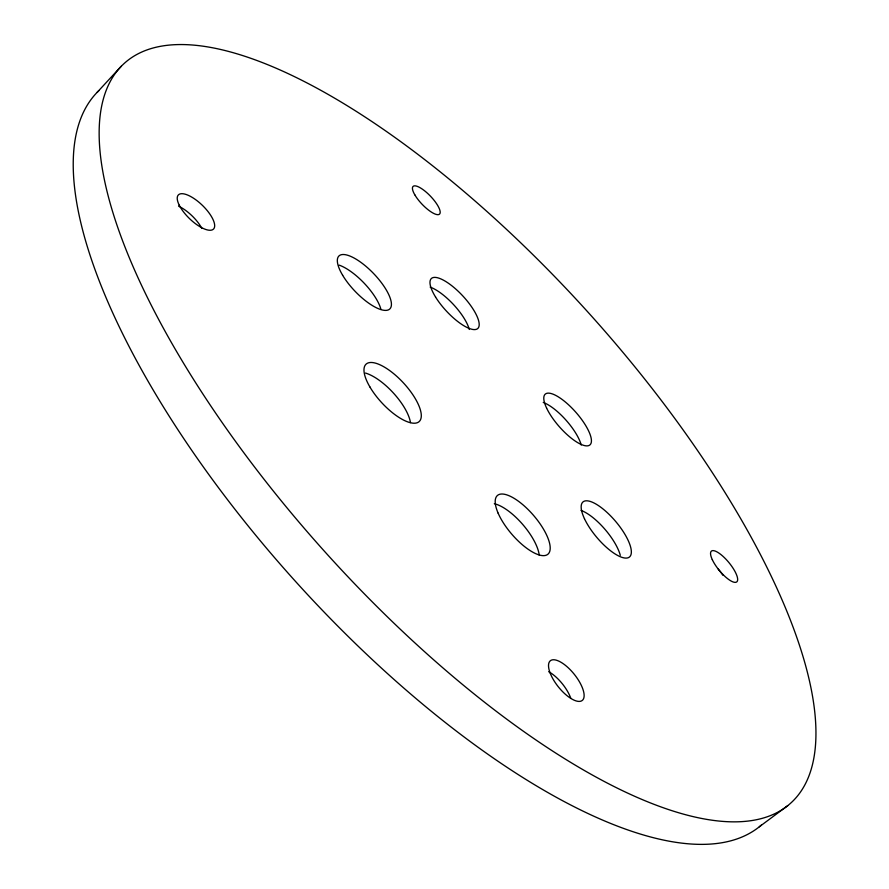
<?xml version="1.0" encoding="UTF-8"?>
<svg xmlns="http://www.w3.org/2000/svg" width="889" height="889" viewBox="0 0 889 889"><rect width="100%" height="100%" fill="white"/><g stroke="black" fill="none" stroke-linecap="round" stroke-linejoin="round"><path stroke-width="1.33" d="M97.101 92.412L121.215 66.308M759.317 826.792L787.787 805.612A497.84 177.922 48 0 0 412.074 149.997A497.84 177.922 48 0 0 172.377 344.243A497.84 177.922 48 0 0 787.787 805.612M718.223 569.127A19.88 6.301 50.6 0 1 722.857 575.205M548.691 671.684A25.381 10.279 51.3 0 1 570.727 698.076M178.6 206.181A24.436 9.379 44.1 0 1 201.759 228.217M543.246 402.45A33.715 11.146 48.7 0 1 581.206 445.011M581.017 510.419A35.927 12.535 49.8 0 1 620.311 555.325M494.317 503.719A38.638 14.591 49.3 0 1 522.376 524.054A38.638 14.591 49.3 0 1 539.234 555.158M365.457 373.058A39.005 14.902 47.2 0 1 410.474 422.608M339.209 265.133A36.627 13.024 46.2 0 1 380.948 309.428M430.198 287.114A34.038 11.335 47.1 0 1 469.259 329.43M761.351 825.092A494.573 184.49 48 0 1 295.515 581.417A494.573 184.49 48 0 1 98.968 90.534M712.3 559.659A19.925 6.201 50.5 0 0 735.759 582.328A19.925 6.201 50.5 0 0 724.235 557.492A19.925 6.201 50.5 0 0 712.3 559.659M550.047 672.784A25.448 10.135 51.2 0 0 580.695 701.221A25.448 10.135 51.2 0 0 568.227 667.772A25.448 10.135 51.2 0 0 550.047 672.784M179.245 205.192A24.503 9.246 44.1 0 0 211.638 230.084A24.503 9.246 44.1 0 0 196.936 200.625A24.503 9.246 44.1 0 0 179.245 205.192M546.624 408.129A33.793 10.968 48.6 0 0 587.829 445.811A33.793 10.968 48.6 0 0 568.315 404.584A33.793 10.968 48.6 0 0 546.624 408.129M584.462 518.687A36.016 12.346 49.8 0 0 627.934 557.814A36.016 12.346 49.8 0 0 606.42 511.864A36.016 12.346 49.8 0 0 584.462 518.687M498.14 513.186A38.738 14.38 49.3 0 0 545.724 555.358A38.738 14.38 49.3 0 0 524.232 505.908A38.738 14.38 49.3 0 0 498.14 513.186M369.88 386.915A39.116 14.691 47.2 0 0 419.119 421.619A39.116 14.691 47.2 0 0 388.882 370.002A39.116 14.691 47.2 0 0 369.88 386.915M342.643 275.268A36.727 12.835 46.2 0 0 389.171 309.461A36.727 12.835 46.2 0 0 361.29 262.655A36.727 12.835 46.2 0 0 342.643 275.268M435.554 297.026A34.126 11.168 47.1 0 0 477.626 328.63A34.126 11.168 47.1 0 0 450.556 284.78A34.126 11.168 47.1 0 0 435.554 297.026M414.774 194.769A19.169 5.823 46.3 0 0 438.766 214.549A19.169 5.823 46.3 0 0 425.331 191.402A19.169 5.823 46.3 0 0 414.774 194.769"/></g></svg>
